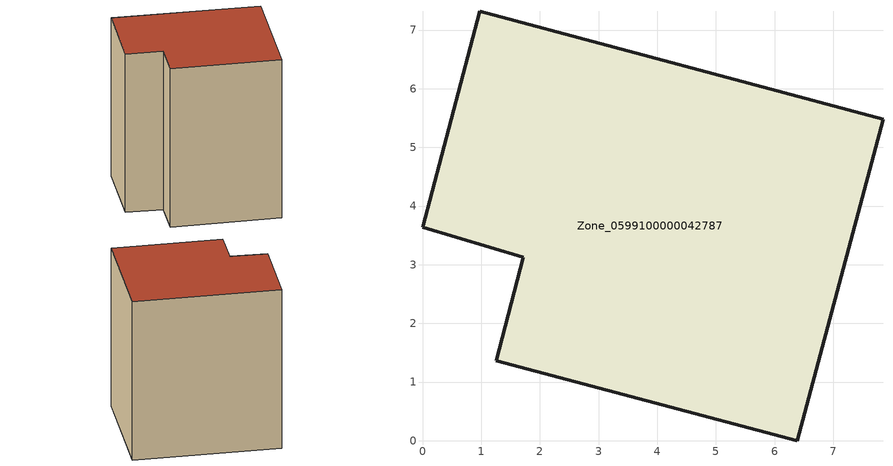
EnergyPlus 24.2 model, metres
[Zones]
Zone_0599100000042787
 floor ground (C_G): 7.85,5.48 6.39,0 1.26,1.36 1.72,3.13 0,3.64 0.98,7.32 z0
 wall outside (C_F): 6.39,0 7.85,5.48 0.98,7.32 0,3.64 1.72,3.13 1.26,1.36 6.39,0 z0:8.29
 roof outside (C_R): 1.26,1.36 6.39,0 7.85,5.48 0.98,7.32 0,3.64 1.72,3.13 z8.29
[BUILDING]
Pand.0599100000042787: North Axis=0; Terrain=City; Loads Convergence Tolerance Value=0.04; Temperature Convergence Tolerance Value=0.4; Solar Distribution=FullExterior; Maximum Number of Warmup Days=25; Minimum Number of Warmup Days=1
[Site:Location]
Rotterdam.The.Hague.AP_ZH_NLD Design_Conditions: Latitude=51.96; Longitude=4.45; Time Zone=1; Elevation=-4.5
[SITE:GROUNDTEMPERATURE:BUILDINGSURFACE]
18, 18, 18, 18, 18, 18, 18, 18, 18, 18, 18, 18
[MATERIAL] Thermal Absorptance=0.9; Solar Absorptance=0.7; Visible Absorptance=0.7
Name | Roughness | Thickness | Conductivity | Density | Specific Heat
G.TC.1975-1991 | MediumSmooth | 0.15 | 0.288461 | 540 | 1210
F.TC.1975-1991 | Rough | 0.3 | 0.230769 | 1920 | 840
R.TC.1975-1991 | MediumRough | 0.2 | 0.153846 | 1500 | 1000
[CONSTRUCTION]
C_G: G.TC.1975-1991
C_F: F.TC.1975-1991
C_R: R.TC.1975-1991
[ZONE]
Zone_0599100000042787: Type=1; Multiplier=1; Ceiling Height=Autocalculate; Volume=Autocalculate; Floor Area=autocalculate; Part of Total Floor Area=Yes
[ZONEINFILTRATION:DESIGNFLOWRATE]
Infil_Zone_0599100000042787: Zone or ZoneList or Space or SpaceList=Zone_0599100000042787; Schedule=AlwaysOn; Design Flow Rate Calculation Method=Flow/Area; Flow Rate per Floor Area=0.003; Constant Term Coefficient=1; Temperature Term Coefficient=0; Velocity Term Coefficient=0; Velocity Squared Term Coefficient=0
[HVACTEMPLATE:ZONE:IDEALLOADSAIRSYSTEM]
Zone_0599100000042787: Maximum Heating Supply Air Temperature=50; Minimum Cooling Supply Air Temperature=13; Maximum Heating Supply Air Humidity Ratio=0.0156; Minimum Cooling Supply Air Humidity Ratio=0.0077; Heating Limit=NoLimit; Cooling Limit=NoLimit; Dehumidification Control Type=ConstantSensibleHeatRatio; Cooling Sensible Heat Ratio=0.7; Dehumidification Setpoint=60; Humidification Control Type=None; Humidification Setpoint=30; Outdoor Air Method=None; Outdoor Air Flow Rate per Person=0.00944; Outdoor Air Flow Rate per Zone Floor Area=0; Outdoor Air Flow Rate per Zone=0; Demand Controlled Ventilation Type=None; Outdoor Air Economizer Type=NoEconomizer; Heat Recovery Type=None; Sensible Heat Recovery Effectiveness=0.7; Latent Heat Recovery Effectiveness=0.65
[ZONECONTROL:THERMOSTAT]
ThermostatControl_Zone_0599100000042787: Zone or ZoneList=Zone_0599100000042787; Control Type Schedule=DualSetpointControlType; Control 1=Thermostat_Zone_0599100000042787; Temperature Difference Between Cutout And Setpoint=0
[THERMOSTATSETPOINT:DUALSETPOINT]
Thermostat_Zone_0599100000042787: Heating Setpoint Temperature Schedule=HeatingSetpoint_Zone_0599100000042787; Cooling Setpoint Temperature Schedule=CoolingSetpoint_Zone_0599100000042787
[SCHEDULE:COMPACT]
HeatingSetpoint_Zone_0599100000042787: Through: 12/31, For: AllDays, Until: 24:00, 21
CoolingSetpoint_Zone_0599100000042787: Through: 12/31, For: AllDays, Until: 24:00, 24
DualSetpointControlType: Through: 12/31, For: AllDays, Until: 24:00, 4
AlwaysOn: Through: 12/31, For: AllDays, Until: 24:00, 1
